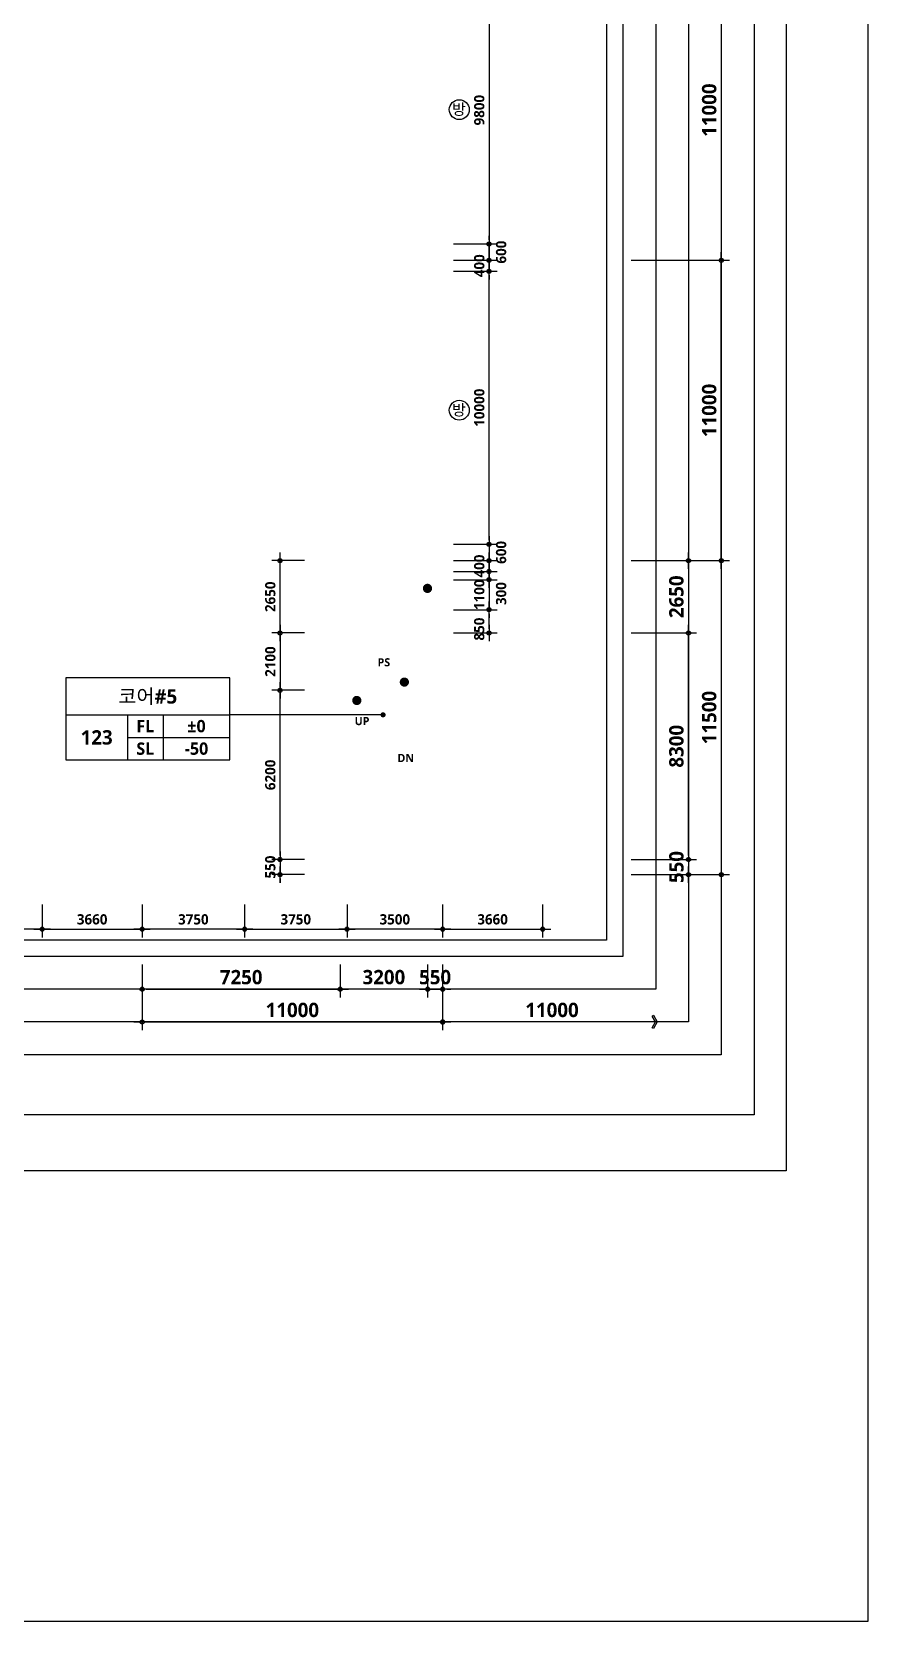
# Model space of a CAD drawing. Header units: millimetres. Extents: x -63924 to 190228206, y 0 to 456875599.
# Drawn here: x 58481 to 89100, y 252000 to 310220 of the extents above; entities that cross this region are included whole.
import ezdxf
from ezdxf.enums import TextEntityAlignment as Align

# ---------------------------------------------------------------- set-up
doc = ezdxf.new("R2010")
doc.units = ezdxf.units.MM
doc.header["$LTSCALE"] = 150
doc.header["$MEASUREMENT"] = 0
doc.header["$PDSIZE"] = -10
doc.layers.get('0').update_dxf_attribs({"linetype": 'CONTINUOUS'})
doc.layers.get('Defpoints').update_dxf_attribs({"color": 153, "linetype": 'CONTINUOUS'})
for name, color, linetype in [('A-ANNO-DIM', 4, 'CONTINUOUS'), ('A-ANNO-GRA1', 7, 'CONTINUOUS'), ('A-ANNO-SYMB', 7, 'CONTINUOUS'), ('A-ANNO-TEXT1', 7, 'CONTINUOUS'), ('A-ANNO-TEXT2', 3, 'CONTINUOUS'), ('A-ANNO-TITL', 7, 'CONTINUOUS'), ('A-FLOR-MARK-ARCH', 1, 'CONTINUOUS'), ('A-ST-AXIS-DIM', 7, 'CONTINUOUS')]:
    doc.layers.add(name, color=color, linetype=linetype)
for name, color, linetype, plot in [('Defpoint', 161, 'CONTINUOUS', False), ('G(그리드1)', 185, 'CONTINUOUS', False), ('G(그리드2)', 235, 'CONTINUOUS', False)]:
    doc.layers.add(name, color=color, linetype=linetype, plot=plot)
doc.styles.add('2020음성 1차', font='')
doc.styles.add('SH_나눔', font='')
doc.styles.add('SH_대대리576', font='')
doc.styles.add('SH_진천_나눔', font='')
doc.styles.get('2020음성 1차').set_extended_font_data('NanumGothic', bold=True)
doc.styles.get('SH_나눔').set_extended_font_data('NanumGothic', bold=True)
doc.styles.get('SH_대대리576').set_extended_font_data('NanumGothic', bold=True)
doc.styles.get('SH_진천_나눔').set_extended_font_data('NanumGothic', bold=True)
doc.dimstyles.new('SHP 300', dxfattribs={"dimscale": 150, "dimtxt": 3.5, "dimasz": 1, "dimexe": 2, "dimexo": 2, "dimgap": 1, "dimtad": 1, "dimdec": 0, "dimzin": 0, "dimdsep": 46, "dimtxsty": 'SH_대대리576', "dimblk": 'DIMDOT', "dimcen": 0.09, "dimclrt": 3, "dimadec": 0, "dimazin": 1, "dimtfac": 1, "dimtdec": 0, "dimtix": 1, "dimtmove": 2, "dimatfit": 0, "dimldrblk": 'DIMDOT', "dimfxl": 1, "dimtolj": 1, "dimtzin": 0, "dimarcsym": 0})
doc.dimstyles.new('SHP300내부', dxfattribs={"dimscale": 150, "dimtxt": 2.5, "dimasz": 1, "dimexe": 2, "dimexo": 2, "dimgap": 1, "dimtad": 1, "dimdec": 0, "dimzin": 0, "dimdsep": 46, "dimtxsty": 'SH_대대리576', "dimblk": 'DIMDOT', "dimcen": 0.09, "dimclrd": 256, "dimclre": 256, "dimclrt": 3, "dimadec": 0, "dimazin": 1, "dimtfac": 1, "dimtdec": 0, "dimtix": 1, "dimtmove": 2, "dimatfit": 0, "dimldrblk": 'DIMDOT', "dimfxl": 1, "dimtolj": 1, "dimtzin": 0, "dimlwd": -1, "dimlwe": -1, "dimarcsym": 0})

# ---------------------------------------------------------------- blocks, each defined once
blk = doc.blocks.new('DIMDOT')
at = {"color": 0}
blk.add_line((-2, 0), (2, 0), dxfattribs=at)
for radius in [0.5, 0.25]:
    blk.add_circle((0, 0), radius, dxfattribs=at)
blk = doc.blocks.new('*D782')
at = {"layer": 'A-ST-AXIS-DIM', "color": 0, "lineweight": -2, "transparency": 16777216}
for p, q in [((51520, 276050), (51520, 273650)), ((62520, 276050), (62520, 273650)), ((62370, 273950), (51670, 273950))]:
    blk.add_line(p, q, dxfattribs=at)
at = {"layer": 'Defpoints', "color": 0, "transparency": 16777216}
for p in [(51520, 276350), (62520, 276350), (51520, 273950)]:
    blk.add_point(p, dxfattribs=at)
at = {"layer": 'A-ST-AXIS-DIM', "color": 0, "linetype": 'ByBlock', "lineweight": -2, "transparency": 16777216, "xscale": 150, "yscale": 150, "zscale": 150, "rotation": 180}
blk.add_blockref('DIMDOT', (51520, 273950), dxfattribs=at)
at = {"layer": 'A-ST-AXIS-DIM', "color": 0, "linetype": 'ByBlock', "lineweight": -2, "transparency": 16777216, "xscale": 150, "yscale": 150, "zscale": 150}
blk.add_blockref('DIMDOT', (62520, 273950), dxfattribs=at)
at = {"layer": 'A-ST-AXIS-DIM', "color": 3, "transparency": 16777216, "insert": (57020, 274388), "char_height": 525, "attachment_point": 5, "style": 'SH_대대리576'}
blk.add_mtext('\\A1;11000', dxfattribs=at)
blk = doc.blocks.new('*D783')
at = {"layer": 'A-ST-AXIS-DIM', "color": 0, "lineweight": -2, "transparency": 16777216}
for p, q in [((62520, 276050), (62520, 273650)), ((73520, 276050), (73520, 273650)), ((62670, 273950), (73370, 273950))]:
    blk.add_line(p, q, dxfattribs=at)
at = {"layer": 'Defpoints', "color": 0, "transparency": 16777216}
for p in [(62520, 276350), (73520, 276350), (73520, 273950)]:
    blk.add_point(p, dxfattribs=at)
at = {"layer": 'A-ST-AXIS-DIM', "color": 0, "linetype": 'ByBlock', "lineweight": -2, "transparency": 16777216, "xscale": 150, "yscale": 150, "zscale": 150, "rotation": 180}
blk.add_blockref('DIMDOT', (62520, 273950), dxfattribs=at)
at = {"layer": 'A-ST-AXIS-DIM', "color": 0, "linetype": 'ByBlock', "lineweight": -2, "transparency": 16777216, "xscale": 150, "yscale": 150, "zscale": 150}
blk.add_blockref('DIMDOT', (73520, 273950), dxfattribs=at)
at = {"layer": 'A-ST-AXIS-DIM', "color": 3, "transparency": 16777216, "insert": (68020, 274388), "char_height": 525, "attachment_point": 5, "style": 'SH_대대리576'}
blk.add_mtext('\\A1;11000', dxfattribs=at)
blk = doc.blocks.new('*D785')
at = {"layer": 'A-ST-AXIS-DIM', "color": 0, "lineweight": -2, "transparency": 16777216}
for p, q in [((72970, 276050), (72970, 274850)), ((73520, 276050), (73520, 274850)), ((72820, 275150), (72670, 275150)), ((72970, 275150), (73520, 275150)), ((73670, 275150), (73820, 275150))]:
    blk.add_line(p, q, dxfattribs=at)
at = {"layer": 'Defpoints', "color": 0, "transparency": 16777216}
for p in [(72970, 276350), (73520, 276350), (73520, 275150)]:
    blk.add_point(p, dxfattribs=at)
at = {"layer": 'A-ST-AXIS-DIM', "color": 0, "linetype": 'ByBlock', "lineweight": -2, "transparency": 16777216, "xscale": 150, "yscale": 150, "zscale": 150}
blk.add_blockref('DIMDOT', (72970, 275150), dxfattribs=at)
at = {"layer": 'A-ST-AXIS-DIM', "color": 0, "linetype": 'ByBlock', "lineweight": -2, "transparency": 16777216, "xscale": 150, "yscale": 150, "zscale": 150, "rotation": 180}
blk.add_blockref('DIMDOT', (73520, 275150), dxfattribs=at)
at = {"layer": 'A-ST-AXIS-DIM', "color": 3, "transparency": 16777216, "insert": (73245, 275589), "char_height": 525, "attachment_point": 5, "style": 'SH_대대리576'}
blk.add_mtext('\\A1;550', dxfattribs=at)
blk = doc.blocks.new('*D786')
at = {"layer": 'A-ST-AXIS-DIM', "color": 0, "lineweight": -2, "transparency": 16777216}
for p, q in [((69770, 276050), (69770, 274850)), ((72970, 276050), (72970, 274850)), ((72820, 275150), (69920, 275150))]:
    blk.add_line(p, q, dxfattribs=at)
at = {"layer": 'Defpoints', "color": 0, "transparency": 16777216}
for p in [(69770, 276350), (72970, 276350), (69770, 275150)]:
    blk.add_point(p, dxfattribs=at)
at = {"layer": 'A-ST-AXIS-DIM', "color": 0, "linetype": 'ByBlock', "lineweight": -2, "transparency": 16777216, "xscale": 150, "yscale": 150, "zscale": 150, "rotation": 180}
blk.add_blockref('DIMDOT', (69770, 275150), dxfattribs=at)
at = {"layer": 'A-ST-AXIS-DIM', "color": 0, "linetype": 'ByBlock', "lineweight": -2, "transparency": 16777216, "xscale": 150, "yscale": 150, "zscale": 150}
blk.add_blockref('DIMDOT', (72970, 275150), dxfattribs=at)
at = {"layer": 'A-ST-AXIS-DIM', "color": 3, "transparency": 16777216, "insert": (71370, 275590), "char_height": 525, "attachment_point": 5, "style": 'SH_대대리576'}
blk.add_mtext('\\A1;3200', dxfattribs=at)
blk = doc.blocks.new('*D787')
at = {"layer": 'A-ST-AXIS-DIM', "color": 0, "lineweight": -2, "transparency": 16777216}
for p, q in [((62520, 276050), (62520, 274850)), ((69770, 276050), (69770, 274850)), ((62670, 275150), (69620, 275150))]:
    blk.add_line(p, q, dxfattribs=at)
at = {"layer": 'Defpoints', "color": 0, "transparency": 16777216}
for p in [(62520, 276350), (69770, 276350), (69770, 275150)]:
    blk.add_point(p, dxfattribs=at)
at = {"layer": 'A-ST-AXIS-DIM', "color": 0, "linetype": 'ByBlock', "lineweight": -2, "transparency": 16777216, "xscale": 150, "yscale": 150, "zscale": 150, "rotation": 180}
blk.add_blockref('DIMDOT', (62520, 275150), dxfattribs=at)
at = {"layer": 'A-ST-AXIS-DIM', "color": 0, "linetype": 'ByBlock', "lineweight": -2, "transparency": 16777216, "xscale": 150, "yscale": 150, "zscale": 150}
blk.add_blockref('DIMDOT', (69770, 275150), dxfattribs=at)
at = {"layer": 'A-ST-AXIS-DIM', "color": 3, "transparency": 16777216, "insert": (66145, 275589), "char_height": 525, "attachment_point": 5, "style": 'SH_대대리576'}
blk.add_mtext('\\A1;7250', dxfattribs=at)
blk = doc.blocks.new('*D797')
at = {"layer": 'A-ANNO-DIM', "transparency": 16777216}
for p, q in [((55180, 278250), (55180, 277050)), ((58860, 278250), (58860, 277050)), ((58710, 277350), (55330, 277350))]:
    blk.add_line(p, q, dxfattribs=at)
at = {"layer": 'Defpoints', "color": 0, "transparency": 16777216}
for p in [(55180, 278550), (58860, 278550), (55180, 277350)]:
    blk.add_point(p, dxfattribs=at)
at = {"layer": 'A-ANNO-DIM', "linetype": 'ByBlock', "transparency": 16777216, "xscale": 150, "yscale": 150, "zscale": 150, "rotation": 180}
blk.add_blockref('DIMDOT', (55180, 277350), dxfattribs=at)
at = {"layer": 'A-ANNO-DIM', "linetype": 'ByBlock', "transparency": 16777216, "xscale": 150, "yscale": 150, "zscale": 150}
blk.add_blockref('DIMDOT', (58860, 277350), dxfattribs=at)
at = {"layer": 'A-ANNO-DIM', "color": 3, "transparency": 16777216, "insert": (57020, 277707), "char_height": 375, "attachment_point": 5, "style": 'SH_대대리576'}
blk.add_mtext('\\A1;3680', dxfattribs=at)
blk = doc.blocks.new('*D798')
at = {"layer": 'A-ANNO-DIM', "transparency": 16777216}
for p, q in [((58860, 278250), (58860, 277050)), ((62520, 278250), (62520, 277050)), ((59010, 277350), (62370, 277350))]:
    blk.add_line(p, q, dxfattribs=at)
at = {"layer": 'Defpoints', "color": 0, "transparency": 16777216}
for p in [(58860, 278550), (62520, 278550), (62520, 277350)]:
    blk.add_point(p, dxfattribs=at)
at = {"layer": 'A-ANNO-DIM', "linetype": 'ByBlock', "transparency": 16777216, "xscale": 150, "yscale": 150, "zscale": 150, "rotation": 180}
blk.add_blockref('DIMDOT', (58860, 277350), dxfattribs=at)
at = {"layer": 'A-ANNO-DIM', "linetype": 'ByBlock', "transparency": 16777216, "xscale": 150, "yscale": 150, "zscale": 150}
blk.add_blockref('DIMDOT', (62520, 277350), dxfattribs=at)
at = {"layer": 'A-ANNO-DIM', "color": 3, "transparency": 16777216, "insert": (60690, 277707), "char_height": 375, "attachment_point": 5, "style": 'SH_대대리576'}
blk.add_mtext('\\A1;3660', dxfattribs=at)
blk = doc.blocks.new('*D799')
at = {"layer": 'A-ANNO-DIM', "transparency": 16777216}
for p, q in [((70020, 278250), (70020, 277050)), ((73520, 278250), (73520, 277050)), ((73370, 277350), (70170, 277350))]:
    blk.add_line(p, q, dxfattribs=at)
at = {"layer": 'Defpoints', "color": 0, "transparency": 16777216}
for p in [(70020, 278550), (73520, 278550), (70020, 277350)]:
    blk.add_point(p, dxfattribs=at)
at = {"layer": 'A-ANNO-DIM', "linetype": 'ByBlock', "transparency": 16777216, "xscale": 150, "yscale": 150, "zscale": 150, "rotation": 180}
blk.add_blockref('DIMDOT', (70020, 277350), dxfattribs=at)
at = {"layer": 'A-ANNO-DIM', "linetype": 'ByBlock', "transparency": 16777216, "xscale": 150, "yscale": 150, "zscale": 150}
blk.add_blockref('DIMDOT', (73520, 277350), dxfattribs=at)
at = {"layer": 'A-ANNO-DIM', "color": 3, "transparency": 16777216, "insert": (71770, 277707), "char_height": 375, "attachment_point": 5, "style": 'SH_대대리576'}
blk.add_mtext('\\A1;3500', dxfattribs=at)
blk = doc.blocks.new('*D800')
at = {"layer": 'A-ANNO-DIM', "transparency": 16777216}
for p, q in [((66270, 278250), (66270, 277050)), ((70020, 278250), (70020, 277050)), ((66420, 277350), (69870, 277350))]:
    blk.add_line(p, q, dxfattribs=at)
at = {"layer": 'Defpoints', "color": 0, "transparency": 16777216}
for p in [(66270, 278550), (70020, 278550), (70020, 277350)]:
    blk.add_point(p, dxfattribs=at)
at = {"layer": 'A-ANNO-DIM', "linetype": 'ByBlock', "transparency": 16777216, "xscale": 150, "yscale": 150, "zscale": 150, "rotation": 180}
blk.add_blockref('DIMDOT', (66270, 277350), dxfattribs=at)
at = {"layer": 'A-ANNO-DIM', "linetype": 'ByBlock', "transparency": 16777216, "xscale": 150, "yscale": 150, "zscale": 150}
blk.add_blockref('DIMDOT', (70020, 277350), dxfattribs=at)
at = {"layer": 'A-ANNO-DIM', "color": 3, "transparency": 16777216, "insert": (68145, 277707), "char_height": 375, "attachment_point": 5, "style": 'SH_대대리576'}
blk.add_mtext('\\A1;3750', dxfattribs=at)
blk = doc.blocks.new('*D801')
at = {"layer": 'A-ANNO-DIM', "transparency": 16777216}
for p, q in [((62520, 278250), (62520, 277050)), ((66270, 278250), (66270, 277050)), ((66120, 277350), (62670, 277350))]:
    blk.add_line(p, q, dxfattribs=at)
at = {"layer": 'Defpoints', "color": 0, "transparency": 16777216}
for p in [(62520, 278550), (66270, 278550), (62520, 277350)]:
    blk.add_point(p, dxfattribs=at)
at = {"layer": 'A-ANNO-DIM', "linetype": 'ByBlock', "transparency": 16777216, "xscale": 150, "yscale": 150, "zscale": 150, "rotation": 180}
blk.add_blockref('DIMDOT', (62520, 277350), dxfattribs=at)
at = {"layer": 'A-ANNO-DIM', "linetype": 'ByBlock', "transparency": 16777216, "xscale": 150, "yscale": 150, "zscale": 150}
blk.add_blockref('DIMDOT', (66270, 277350), dxfattribs=at)
at = {"layer": 'A-ANNO-DIM', "color": 3, "transparency": 16777216, "insert": (64395, 277707), "char_height": 375, "attachment_point": 5, "style": 'SH_대대리576'}
blk.add_mtext('\\A1;3750', dxfattribs=at)
blk = doc.blocks.new('*D802')
at = {"layer": 'A-ANNO-DIM', "transparency": 16777216}
for p, q in [((73520, 278250), (73520, 277050)), ((77180, 278250), (77180, 277050)), ((73670, 277350), (77030, 277350))]:
    blk.add_line(p, q, dxfattribs=at)
at = {"layer": 'Defpoints', "color": 0, "transparency": 16777216}
for p in [(73520, 278550), (77180, 278550), (77180, 277350)]:
    blk.add_point(p, dxfattribs=at)
at = {"layer": 'A-ANNO-DIM', "linetype": 'ByBlock', "transparency": 16777216, "xscale": 150, "yscale": 150, "zscale": 150, "rotation": 180}
blk.add_blockref('DIMDOT', (73520, 277350), dxfattribs=at)
at = {"layer": 'A-ANNO-DIM', "linetype": 'ByBlock', "transparency": 16777216, "xscale": 150, "yscale": 150, "zscale": 150}
blk.add_blockref('DIMDOT', (77180, 277350), dxfattribs=at)
at = {"layer": 'A-ANNO-DIM', "color": 3, "transparency": 16777216, "insert": (75350, 277707), "char_height": 375, "attachment_point": 5, "style": 'SH_대대리576'}
blk.add_mtext('\\A1;3660', dxfattribs=at)
blk = doc.blocks.new('*D845')
at = {"layer": 'A-ANNO-DIM', "transparency": 16777216}
for p, q in [((68470, 288200), (67270, 288200)), ((67570, 288050), (67570, 286250)), ((68470, 286100), (67270, 286100))]:
    blk.add_line(p, q, dxfattribs=at)
at = {"layer": 'Defpoints', "color": 0, "transparency": 16777216}
for p in [(68770, 288200), (67570, 286100), (68770, 286100)]:
    blk.add_point(p, dxfattribs=at)
at = {"layer": 'A-ANNO-DIM', "linetype": 'ByBlock', "transparency": 16777216, "xscale": 150, "yscale": 150, "zscale": 150}
for p, rotation in [((67570, 288200), 90), ((67570, 286100), 270)]:
    blk.add_blockref('DIMDOT', p, dxfattribs=dict(at, rotation=rotation))
at = {"layer": 'A-ANNO-DIM', "color": 3, "transparency": 16777216, "insert": (67214, 287150), "char_height": 375, "attachment_point": 5, "rotation": 90, "style": 'SH_대대리576'}
blk.add_mtext('\\A1;2100', dxfattribs=at)
blk = doc.blocks.new('*D846')
at = {"layer": 'A-ANNO-DIM', "transparency": 16777216}
for p, q in [((68470, 290850), (67270, 290850)), ((67570, 288350), (67570, 290700)), ((68470, 288200), (67270, 288200))]:
    blk.add_line(p, q, dxfattribs=at)
at = {"layer": 'Defpoints', "color": 0, "transparency": 16777216}
for p in [(67570, 290850), (68770, 290850), (68770, 288200)]:
    blk.add_point(p, dxfattribs=at)
at = {"layer": 'A-ANNO-DIM', "linetype": 'ByBlock', "transparency": 16777216, "xscale": 150, "yscale": 150, "zscale": 150}
for p, rotation in [((67570, 290850), 90), ((67570, 288200), 270)]:
    blk.add_blockref('DIMDOT', p, dxfattribs=dict(at, rotation=rotation))
at = {"layer": 'A-ANNO-DIM', "color": 3, "transparency": 16777216, "insert": (67213, 289525), "char_height": 375, "attachment_point": 5, "rotation": 90, "style": 'SH_대대리576'}
blk.add_mtext('\\A1;2650', dxfattribs=at)
blk = doc.blocks.new('*D847')
at = {"layer": 'A-ANNO-DIM', "transparency": 16777216}
for p, q in [((68470, 286100), (67270, 286100)), ((67570, 280050), (67570, 285950)), ((68470, 279900), (67270, 279900))]:
    blk.add_line(p, q, dxfattribs=at)
at = {"layer": 'Defpoints', "color": 0, "transparency": 16777216}
for p in [(67570, 286100), (68770, 286100), (68770, 279900)]:
    blk.add_point(p, dxfattribs=at)
at = {"layer": 'A-ANNO-DIM', "linetype": 'ByBlock', "transparency": 16777216, "xscale": 150, "yscale": 150, "zscale": 150}
for p, rotation in [((67570, 286100), 90), ((67570, 279900), 270)]:
    blk.add_blockref('DIMDOT', p, dxfattribs=dict(at, rotation=rotation))
at = {"layer": 'A-ANNO-DIM', "color": 3, "transparency": 16777216, "insert": (67213, 283000), "char_height": 375, "attachment_point": 5, "rotation": 90, "style": 'SH_대대리576'}
blk.add_mtext('\\A1;6200', dxfattribs=at)
blk = doc.blocks.new('*D874')
at = {"layer": 'A-ANNO-DIM', "transparency": 16777216}
for p, q in [((67570, 280050), (67570, 280200)), ((68470, 279900), (67270, 279900)), ((67570, 279900), (67570, 279350)), ((68470, 279350), (67270, 279350)), ((67570, 279200), (67570, 279050))]:
    blk.add_line(p, q, dxfattribs=at)
at = {"layer": 'Defpoints', "color": 0, "transparency": 16777216}
for p in [(68770, 279900), (67570, 279350), (68770, 279350)]:
    blk.add_point(p, dxfattribs=at)
at = {"layer": 'A-ANNO-DIM', "linetype": 'ByBlock', "transparency": 16777216, "xscale": 150, "yscale": 150, "zscale": 150}
for p, rotation in [((67570, 279900), 270), ((67570, 279350), 90)]:
    blk.add_blockref('DIMDOT', p, dxfattribs=dict(at, rotation=rotation))
at = {"layer": 'A-ANNO-DIM', "color": 3, "transparency": 16777216, "insert": (67214, 279625), "char_height": 375, "attachment_point": 5, "rotation": 90, "style": 'SH_대대리576'}
blk.add_mtext('\\A1;550', dxfattribs=at)
blk = doc.blocks.new('*D914')
at = {"layer": 'A-ST-AXIS-DIM', "color": 0, "lineweight": -2, "transparency": 16777216}
for p, q in [((80420, 290850), (84020, 290850)), ((83720, 290700), (83720, 279500)), ((80420, 279350), (84020, 279350))]:
    blk.add_line(p, q, dxfattribs=at)
at = {"layer": 'Defpoints', "color": 0, "transparency": 16777216}
for p in [(80120, 290850), (80120, 279350), (83720, 279350)]:
    blk.add_point(p, dxfattribs=at)
at = {"layer": 'A-ST-AXIS-DIM', "color": 0, "linetype": 'ByBlock', "lineweight": -2, "transparency": 16777216, "xscale": 150, "yscale": 150, "zscale": 150}
for p, rotation in [((83720, 290850), 90), ((83720, 279350), 270)]:
    blk.add_blockref('DIMDOT', p, dxfattribs=dict(at, rotation=rotation))
at = {"layer": 'A-ST-AXIS-DIM', "color": 3, "transparency": 16777216, "insert": (83281, 285100), "char_height": 525, "attachment_point": 5, "rotation": 90, "style": 'SH_대대리576'}
blk.add_mtext('\\A1;11500', dxfattribs=at)
blk = doc.blocks.new('*D915')
at = {"layer": 'A-ST-AXIS-DIM', "color": 0, "lineweight": -2, "transparency": 16777216}
for p, q in [((80420, 301850), (84020, 301850)), ((83720, 291000), (83720, 301700)), ((80420, 290850), (84020, 290850))]:
    blk.add_line(p, q, dxfattribs=at)
at = {"layer": 'Defpoints', "color": 0, "transparency": 16777216}
for p in [(80120, 301850), (83720, 301850), (80120, 290850)]:
    blk.add_point(p, dxfattribs=at)
at = {"layer": 'A-ST-AXIS-DIM', "color": 0, "linetype": 'ByBlock', "lineweight": -2, "transparency": 16777216, "xscale": 150, "yscale": 150, "zscale": 150}
for p, rotation in [((83720, 301850), 90), ((83720, 290850), 270)]:
    blk.add_blockref('DIMDOT', p, dxfattribs=dict(at, rotation=rotation))
at = {"layer": 'A-ST-AXIS-DIM', "color": 3, "transparency": 16777216, "insert": (83282, 296350), "char_height": 525, "attachment_point": 5, "rotation": 90, "style": 'SH_대대리576'}
blk.add_mtext('\\A1;11000', dxfattribs=at)
blk = doc.blocks.new('*D916')
at = {"layer": 'A-ST-AXIS-DIM', "color": 0, "lineweight": -2, "transparency": 16777216}
for p, q in [((80420, 312850), (84020, 312850)), ((83720, 312700), (83720, 302000)), ((80420, 301850), (84020, 301850))]:
    blk.add_line(p, q, dxfattribs=at)
at = {"layer": 'Defpoints', "color": 0, "transparency": 16777216}
for p in [(80120, 312850), (80120, 301850), (83720, 301850)]:
    blk.add_point(p, dxfattribs=at)
at = {"layer": 'A-ST-AXIS-DIM', "color": 0, "linetype": 'ByBlock', "lineweight": -2, "transparency": 16777216, "xscale": 150, "yscale": 150, "zscale": 150}
for p, rotation in [((83720, 312850), 90), ((83720, 301850), 270)]:
    blk.add_blockref('DIMDOT', p, dxfattribs=dict(at, rotation=rotation))
at = {"layer": 'A-ST-AXIS-DIM', "color": 3, "transparency": 16777216, "insert": (83282, 307350), "char_height": 525, "attachment_point": 5, "rotation": 90, "style": 'SH_대대리576'}
blk.add_mtext('\\A1;11000', dxfattribs=at)
blk = doc.blocks.new('*D921')
at = {"layer": 'A-ST-AXIS-DIM', "color": 0, "lineweight": -2, "transparency": 16777216}
for p, q in [((82520, 280050), (82520, 280200)), ((80420, 279900), (82820, 279900)), ((82520, 279900), (82520, 279350)), ((80420, 279350), (82820, 279350)), ((82520, 279200), (82520, 279050))]:
    blk.add_line(p, q, dxfattribs=at)
at = {"layer": 'Defpoints', "color": 0, "transparency": 16777216}
for p in [(80120, 279900), (80120, 279350), (82520, 279350)]:
    blk.add_point(p, dxfattribs=at)
at = {"layer": 'A-ST-AXIS-DIM', "color": 0, "linetype": 'ByBlock', "lineweight": -2, "transparency": 16777216, "xscale": 150, "yscale": 150, "zscale": 150}
for p, rotation in [((82520, 279900), 270), ((82520, 279350), 90)]:
    blk.add_blockref('DIMDOT', p, dxfattribs=dict(at, rotation=rotation))
at = {"layer": 'A-ST-AXIS-DIM', "color": 3, "transparency": 16777216, "insert": (82081, 279625), "char_height": 525, "attachment_point": 5, "rotation": 90, "style": 'SH_대대리576'}
blk.add_mtext('\\A1;550', dxfattribs=at)
blk = doc.blocks.new('*D922')
at = {"layer": 'A-ST-AXIS-DIM', "color": 0, "lineweight": -2, "transparency": 16777216}
for p, q in [((80420, 288200), (82820, 288200)), ((82520, 280050), (82520, 288050)), ((80420, 279900), (82820, 279900))]:
    blk.add_line(p, q, dxfattribs=at)
at = {"layer": 'Defpoints', "color": 0, "transparency": 16777216}
for p in [(80120, 288200), (82520, 288200), (80120, 279900)]:
    blk.add_point(p, dxfattribs=at)
at = {"layer": 'A-ST-AXIS-DIM', "color": 0, "linetype": 'ByBlock', "lineweight": -2, "transparency": 16777216, "xscale": 150, "yscale": 150, "zscale": 150}
for p, rotation in [((82520, 288200), 90), ((82520, 279900), 270)]:
    blk.add_blockref('DIMDOT', p, dxfattribs=dict(at, rotation=rotation))
at = {"layer": 'A-ST-AXIS-DIM', "color": 3, "transparency": 16777216, "insert": (82080, 284050), "char_height": 525, "attachment_point": 5, "rotation": 90, "style": 'SH_대대리576'}
blk.add_mtext('\\A1;8300', dxfattribs=at)
blk = doc.blocks.new('*D923')
at = {"layer": 'A-ST-AXIS-DIM', "color": 0, "lineweight": -2, "transparency": 16777216}
for p, q in [((80420, 290850), (82820, 290850)), ((82520, 290700), (82520, 288350)), ((80420, 288200), (82820, 288200))]:
    blk.add_line(p, q, dxfattribs=at)
at = {"layer": 'Defpoints', "color": 0, "transparency": 16777216}
for p in [(80120, 290850), (80120, 288200), (82520, 288200)]:
    blk.add_point(p, dxfattribs=at)
at = {"layer": 'A-ST-AXIS-DIM', "color": 0, "linetype": 'ByBlock', "lineweight": -2, "transparency": 16777216, "xscale": 150, "yscale": 150, "zscale": 150}
for p, rotation in [((82520, 290850), 90), ((82520, 288200), 270)]:
    blk.add_blockref('DIMDOT', p, dxfattribs=dict(at, rotation=rotation))
at = {"layer": 'A-ST-AXIS-DIM', "color": 3, "transparency": 16777216, "insert": (82080, 289525), "char_height": 525, "attachment_point": 5, "rotation": 90, "style": 'SH_대대리576'}
blk.add_mtext('\\A1;2650', dxfattribs=at)
blk = doc.blocks.new('G$C9D92D8A7')
at = {"layer": 'A-ANNO-GRA1'}
for p, q in [((0, 11), (40, 11)), ((15, 11), (15, 0)), ((23.75, 11), (23.75, 0)), ((15, 5.5), (40, 5.5))]:
    blk.add_line(p, q, dxfattribs=at)
blk.add_lwpolyline([(0, 20), (0, 0), (40, 0), (40, 20)], close=True, dxfattribs=at)
at = {"style": '2020음성 1차'}
for tag, height, p in [('실명', 3.5, (20, 15.5)), ('마감레벨', 3, (31.875, 8.25)), ('실번호', 3.5, (7.5, 5.5)), ('구조레벨', 3, (31.875, 2.75))]:
    blk.add_attdef(tag, text='', height=height, dxfattribs=at).set_placement(p, align=Align.MIDDLE_CENTER)
at = {"layer": 'A-ANNO-TEXT1', "style": 'SH_나눔'}
for s, p in [('FL', (19.375, 8.25)), ('SL', (19.375, 2.75))]:
    blk.add_text(s, height=3, dxfattribs=at).set_placement(p, align=Align.MIDDLE)
blk = doc.blocks.new('방화스크린 TEXT100')
at = {"layer": 'A-ANNO-SYMB'}
blk.add_circle((0, 0), 243, dxfattribs=at)
at = {"layer": 'A-ANNO-TITL', "style": '2020음성 1차'}
blk.add_text('방', height=267, dxfattribs=at).set_placement((-7, 7), align=Align.MIDDLE_CENTER)
blk = doc.blocks.new('*D1867')
at = {"layer": 'A-ANNO-DIM', "transparency": 16777216}
for p, q in [((73920, 312250), (75520, 312250)), ((75220, 312100), (75220, 302600)), ((73920, 302450), (75520, 302450))]:
    blk.add_line(p, q, dxfattribs=at)
at = {"layer": 'Defpoints', "color": 0, "transparency": 16777216}
for p in [(73620, 312250), (73620, 302450), (75220, 302450)]:
    blk.add_point(p, dxfattribs=at)
at = {"layer": 'A-ANNO-DIM', "linetype": 'ByBlock', "transparency": 16777216, "xscale": 150, "yscale": 150, "zscale": 150}
for p, rotation in [((75220, 312250), 90), ((75220, 302450), 270)]:
    blk.add_blockref('DIMDOT', p, dxfattribs=dict(at, rotation=rotation))
at = {"layer": 'A-ANNO-DIM', "color": 3, "transparency": 16777216, "insert": (74863, 307350), "char_height": 375, "attachment_point": 5, "rotation": 90, "style": 'SH_대대리576'}
blk.add_mtext('\\A1;9800', dxfattribs=at)
blk = doc.blocks.new('*D1868')
at = {"layer": 'A-ANNO-DIM', "transparency": 16777216}
for p, q in [((75220, 302600), (75220, 302750)), ((73920, 302450), (75520, 302450)), ((75220, 301850), (75220, 302450)), ((73920, 301850), (75520, 301850)), ((75220, 301700), (75220, 301550))]:
    blk.add_line(p, q, dxfattribs=at)
at = {"layer": 'Defpoints', "color": 0, "transparency": 16777216}
for p in [(73620, 302450), (75220, 302450), (73620, 301850)]:
    blk.add_point(p, dxfattribs=at)
at = {"layer": 'A-ANNO-DIM', "linetype": 'ByBlock', "transparency": 16777216, "xscale": 150, "yscale": 150, "zscale": 150}
for p, rotation in [((75220, 302450), 270), ((75220, 301850), 90)]:
    blk.add_blockref('DIMDOT', p, dxfattribs=dict(at, rotation=rotation))
at = {"layer": 'A-ANNO-DIM', "color": 3, "transparency": 16777216, "insert": (75663, 302150), "char_height": 375, "attachment_point": 5, "rotation": 90, "style": 'SH_대대리576'}
blk.add_mtext('\\A1;600', dxfattribs=at)
blk = doc.blocks.new('*D1869')
at = {"layer": 'A-ANNO-DIM', "transparency": 16777216}
for p, q in [((73920, 301850), (75520, 301850)), ((75220, 302000), (75220, 302150)), ((75220, 301850), (75220, 301450)), ((73920, 301450), (75520, 301450)), ((75220, 301300), (75220, 301150))]:
    blk.add_line(p, q, dxfattribs=at)
at = {"layer": 'Defpoints', "color": 0, "transparency": 16777216}
for p in [(73620, 301850), (73620, 301450), (75220, 301450)]:
    blk.add_point(p, dxfattribs=at)
at = {"layer": 'A-ANNO-DIM', "linetype": 'ByBlock', "transparency": 16777216, "xscale": 150, "yscale": 150, "zscale": 150}
for p, rotation in [((75220, 301850), 270), ((75220, 301450), 90)]:
    blk.add_blockref('DIMDOT', p, dxfattribs=dict(at, rotation=rotation))
at = {"layer": 'A-ANNO-DIM', "color": 3, "transparency": 16777216, "insert": (74864, 301650), "char_height": 375, "attachment_point": 5, "rotation": 90, "style": 'SH_대대리576'}
blk.add_mtext('\\A1;400', dxfattribs=at)
blk = doc.blocks.new('*D1870')
at = {"layer": 'A-ANNO-DIM', "transparency": 16777216}
for p, q in [((73920, 301450), (75520, 301450)), ((75220, 291600), (75220, 301300)), ((73920, 291450), (75520, 291450))]:
    blk.add_line(p, q, dxfattribs=at)
at = {"layer": 'Defpoints', "color": 0, "transparency": 16777216}
for p in [(73620, 301450), (75220, 301450), (73620, 291450)]:
    blk.add_point(p, dxfattribs=at)
at = {"layer": 'A-ANNO-DIM', "linetype": 'ByBlock', "transparency": 16777216, "xscale": 150, "yscale": 150, "zscale": 150}
for p, rotation in [((75220, 301450), 90), ((75220, 291450), 270)]:
    blk.add_blockref('DIMDOT', p, dxfattribs=dict(at, rotation=rotation))
at = {"layer": 'A-ANNO-DIM', "color": 3, "transparency": 16777216, "insert": (74864, 296450), "char_height": 375, "attachment_point": 5, "rotation": 90, "style": 'SH_대대리576'}
blk.add_mtext('\\A1;10000', dxfattribs=at)
blk = doc.blocks.new('*D1871')
at = {"layer": 'A-ANNO-DIM', "transparency": 16777216}
for p, q in [((75220, 291600), (75220, 291750)), ((73920, 291450), (75520, 291450)), ((75220, 291450), (75220, 290850)), ((73920, 290850), (75520, 290850)), ((75220, 290700), (75220, 290550))]:
    blk.add_line(p, q, dxfattribs=at)
at = {"layer": 'Defpoints', "color": 0, "transparency": 16777216}
for p in [(73620, 291450), (73620, 290850), (75220, 290850)]:
    blk.add_point(p, dxfattribs=at)
at = {"layer": 'A-ANNO-DIM', "linetype": 'ByBlock', "transparency": 16777216, "xscale": 150, "yscale": 150, "zscale": 150}
for p, rotation in [((75220, 291450), 270), ((75220, 290850), 90)]:
    blk.add_blockref('DIMDOT', p, dxfattribs=dict(at, rotation=rotation))
at = {"layer": 'A-ANNO-DIM', "color": 3, "transparency": 16777216, "insert": (75663, 291150), "char_height": 375, "attachment_point": 5, "rotation": 90, "style": 'SH_대대리576'}
blk.add_mtext('\\A1;600', dxfattribs=at)
blk = doc.blocks.new('*D1872')
at = {"layer": 'A-ANNO-DIM', "transparency": 16777216}
for p, q in [((75220, 291000), (75220, 291150)), ((73920, 290850), (75520, 290850)), ((75220, 290450), (75220, 290850)), ((73920, 290450), (75520, 290450)), ((75220, 290300), (75220, 290150))]:
    blk.add_line(p, q, dxfattribs=at)
at = {"layer": 'Defpoints', "color": 0, "transparency": 16777216}
for p in [(73620, 290850), (75220, 290850), (73620, 290450)]:
    blk.add_point(p, dxfattribs=at)
at = {"layer": 'A-ANNO-DIM', "linetype": 'ByBlock', "transparency": 16777216, "xscale": 150, "yscale": 150, "zscale": 150}
for p, rotation in [((75220, 290850), 270), ((75220, 290450), 90)]:
    blk.add_blockref('DIMDOT', p, dxfattribs=dict(at, rotation=rotation))
at = {"layer": 'A-ANNO-DIM', "color": 3, "transparency": 16777216, "insert": (74864, 290650), "char_height": 375, "attachment_point": 5, "rotation": 90, "style": 'SH_대대리576'}
blk.add_mtext('\\A1;400', dxfattribs=at)
blk = doc.blocks.new('*D1873')
at = {"layer": 'A-ANNO-DIM', "transparency": 16777216}
for p, q in [((75220, 290600), (75220, 290750)), ((73920, 290450), (75520, 290450)), ((73920, 290150), (75520, 290150)), ((75220, 290150), (75220, 290450)), ((75220, 290000), (75220, 289850))]:
    blk.add_line(p, q, dxfattribs=at)
at = {"layer": 'Defpoints', "color": 0, "transparency": 16777216}
for p in [(73620, 290450), (73620, 290150), (75220, 290450)]:
    blk.add_point(p, dxfattribs=at)
at = {"layer": 'A-ANNO-DIM', "linetype": 'ByBlock', "transparency": 16777216, "xscale": 150, "yscale": 150, "zscale": 150}
for p, rotation in [((75220, 290450), 270), ((75220, 290150), 90)]:
    blk.add_blockref('DIMDOT', p, dxfattribs=dict(at, rotation=rotation))
at = {"layer": 'A-ANNO-DIM', "color": 3, "transparency": 16777216, "insert": (75663, 289643), "char_height": 375, "attachment_point": 5, "rotation": 90, "style": 'SH_대대리576'}
blk.add_mtext('\\A1;300', dxfattribs=at)
blk = doc.blocks.new('*D1874')
at = {"layer": 'A-ANNO-DIM', "transparency": 16777216}
for p, q in [((73920, 290150), (75520, 290150)), ((75220, 290300), (75220, 290450)), ((75220, 290150), (75220, 289050)), ((73920, 289050), (75520, 289050)), ((75220, 288900), (75220, 288750))]:
    blk.add_line(p, q, dxfattribs=at)
at = {"layer": 'Defpoints', "color": 0, "transparency": 16777216}
for p in [(73620, 290150), (73620, 289050), (75220, 289050)]:
    blk.add_point(p, dxfattribs=at)
at = {"layer": 'A-ANNO-DIM', "linetype": 'ByBlock', "transparency": 16777216, "xscale": 150, "yscale": 150, "zscale": 150}
for p, rotation in [((75220, 290150), 270), ((75220, 289050), 90)]:
    blk.add_blockref('DIMDOT', p, dxfattribs=dict(at, rotation=rotation))
at = {"layer": 'A-ANNO-DIM', "color": 3, "transparency": 16777216, "insert": (74864, 289600), "char_height": 375, "attachment_point": 5, "rotation": 90, "style": 'SH_대대리576'}
blk.add_mtext('\\A1;1100', dxfattribs=at)
blk = doc.blocks.new('*D1875')
at = {"layer": 'A-ANNO-DIM', "transparency": 16777216}
for p, q in [((73920, 289050), (75520, 289050)), ((75220, 288350), (75220, 288900)), ((73920, 288200), (75520, 288200))]:
    blk.add_line(p, q, dxfattribs=at)
at = {"layer": 'Defpoints', "color": 0, "transparency": 16777216}
for p in [(73620, 289050), (75220, 289050), (73620, 288200)]:
    blk.add_point(p, dxfattribs=at)
at = {"layer": 'A-ANNO-DIM', "linetype": 'ByBlock', "transparency": 16777216, "xscale": 150, "yscale": 150, "zscale": 150}
for p, rotation in [((75220, 289050), 90), ((75220, 288200), 270)]:
    blk.add_blockref('DIMDOT', p, dxfattribs=dict(at, rotation=rotation))
at = {"layer": 'A-ANNO-DIM', "color": 3, "transparency": 16777216, "insert": (74863, 288342), "char_height": 375, "attachment_point": 5, "rotation": 90, "style": 'SH_대대리576'}
blk.add_mtext('\\A1;850', dxfattribs=at)

msp = doc.modelspace()

# ---------------------------------------------------------------- linework, layer by layer
at = {"const_width": 93.8}
msp.add_lwpolyline([(71386.9, 285200, 1), (71293.1, 285200, 1)], format="xyb", close=True, dxfattribs=at)
msp.add_lwpolyline([(71340, 285200), (65729.7, 285200)])
at = {"layer": 'A-FLOR-MARK-ARCH', "const_width": 168.8}
for points in [[(72881.1, 289832.7, 1), (73049.9, 289832.7, 1)], [(72035.6, 286399, 1), (72204.4, 286399, 1)], [(70294.5, 285727, 1), (70463.3, 285727, 1)]]:
    msp.add_lwpolyline(points, format="xyb", close=True, dxfattribs=at)
at = {"layer": 'A-ST-AXIS-DIM'}
msp.add_line((81380, 273950), (73670, 273950), dxfattribs=at)
at = {"layer": 'A-ST-AXIS-DIM', "linetype": 'Continuous'}
msp.add_lwpolyline([(81236.6, 273705.4), (81187.7, 273734.1), (81314.3, 273950), (81187.6, 274166), (81236.6, 274194.6), (81380, 273950)], close=True, dxfattribs=at)
at = {"layer": 'Defpoint'}
for points in [[(0, 252000), (89100, 252000), (89100, 378000), (0, 378000)], [(3000, 375000), (86100, 375000), (86100, 268500), (3000, 268500)]]:
    msp.add_lwpolyline(points, close=True, dxfattribs=at)
at = {"layer": 'G(그리드1)'}
for points in [[(6120, 371950), (84920, 371950), (84920, 270550), (6120, 270550)], [(7320, 370750), (83720, 370750), (83720, 272750), (7320, 272750)], [(8520, 369550), (82520, 369550), (82520, 273950), (8520, 273950)], [(9720, 368350), (81320, 368350), (81320, 275150), (9720, 275150)], [(10920, 367150), (80120, 367150), (80120, 276350), (10920, 276350)]]:
    msp.add_lwpolyline(points, close=True, dxfattribs=at)
at = {"layer": 'G(그리드2)'}
msp.add_lwpolyline([(11520, 366550), (79520, 366550), (79520, 276950), (11520, 276950)], close=True, dxfattribs=at)

# ---------------------------------------------------------------- block references
at = {"xscale": 1.5, "yscale": 1.5, "zscale": 1.5}
for p in [(74130, 307369.1), (74130, 296357.5)]:
    msp.add_blockref('방화스크린 TEXT100', p, dxfattribs=at)
at = {"layer": 'A-ANNO-TEXT1'}
ref = msp.add_blockref('G$C9D92D8A7', (59729.7, 283550), dxfattribs=dict(at, xscale=150, yscale=150, zscale=150))
ref.add_attrib('실명', '코어#5', dxfattribs={"layer": 'A-ANNO-TEXT2', "height": 525, "style": '2020음성 1차'}).set_placement((62729.7, 285875, 206000), align=Align.MIDDLE_CENTER)
ref.add_attrib('실번호', '123', dxfattribs={"layer": 'A-ANNO-TEXT2', "height": 525, "style": '2020음성 1차'}).set_placement((60854.7, 284375, 206000), align=Align.MIDDLE_CENTER)
ref.add_attrib('마감레벨', '%%p0', dxfattribs={"height": 450, "style": '2020음성 1차'}).set_placement((64511, 284787.5, 206000), align=Align.MIDDLE_CENTER)
ref.add_attrib('구조레벨', '-50', dxfattribs={"height": 450, "style": '2020음성 1차'}).set_placement((64511, 283962.5, 206000), align=Align.MIDDLE_CENTER)
at = {"layer": 'A-ST-AXIS-DIM', "xscale": -150, "yscale": 150, "zscale": 150}
msp.add_blockref('DIMDOT', (73520, 273950), dxfattribs=at)

# ---------------------------------------------------------------- texts
at = {"layer": 'A-ANNO-TEXT1', "style": 'SH_진천_나눔'}
for s, p in [('PS', (71370, 287125)), ('UP', (70570, 284970)), ('DN', (72170, 283620))]:
    msp.add_text(s, height=300, dxfattribs=at).set_placement(p, align=Align.MIDDLE)
at = {"layer": 'A-ST-AXIS-DIM', "color": 3, "insert": (77525, 274387.9), "char_height": 525, "attachment_point": 5, "style": 'SH_대대리576'}
msp.add_mtext('\\A1;11000', dxfattribs=at)

# ---------------------------------------------------------------- dimensions: what is measured, and where the dimension line sits
at = {"layer": 'A-ANNO-DIM'}
for base, p1, p2, angle, picture, middle in [((75220, 302450), (73620, 312250), (73620, 302450), 90, '*D1867', (74863.1, 307350)), ((75220, 301450), (73620, 301850), (73620, 301450), 90, '*D1869', (74864.4, 301650)), ((75220, 301450), (73620, 291450), (73620, 301450), 270, '*D1870', (74864.4, 296450)), ((67570, 290850), (68770, 288200), (68770, 290850), 270, '*D846', (67213.1, 289525)), ((75220, 290850), (73620, 290450), (73620, 290850), 270, '*D1872', (74864.4, 290650)), ((75220, 289050), (73620, 290150), (73620, 289050), 90, '*D1874', (74864.4, 289600)), ((67570, 286100), (68770, 288200), (68770, 286100), 90, '*D845', (67213.9, 287150)), ((67570, 286100), (68770, 279900), (68770, 286100), 270, '*D847', (67213.1, 283000)), ((67570, 279350), (68770, 279900), (68770, 279350), 90, '*D874', (67213.9, 279625))]:
    dim = msp.add_linear_dim(base=base, p1=p1, p2=p2, angle=angle, dimstyle='SHP300내부', dxfattribs=at)
    dim.commit()
    dim.dimension.update_dxf_attribs({"geometry": picture, "text_midpoint": middle})
for base, p1, p2, angle, picture, middle in [((75220, 302450), (73620, 301850), (73620, 302450), 270, '*D1868', (75663.1, 302150)), ((75220, 290850), (73620, 291450), (73620, 290850), 90, '*D1871', (75663.1, 291150)), ((75220, 290450), (73620, 290150), (73620, 290450), 270, '*D1873', (75663.1, 289642.5)), ((75220, 289050), (73620, 288200), (73620, 289050), 270, '*D1875', (74863.1, 288342.1))]:
    dim = msp.add_linear_dim(base=base, p1=p1, p2=p2, angle=angle, dimstyle='SHP300내부', dxfattribs=at)
    dim.commit()
    dim.dimension.update_dxf_attribs({"geometry": picture, "text_midpoint": middle, "dimtype": 160})
for base, p1, p2, picture, middle in [((55180, 277350), (58860, 278550), (55180, 278550), '*D797', (57020, 277706.9)), ((62520, 277350), (66270, 278550), (62520, 278550), '*D801', (64395, 277706.9)), ((70020, 277350), (73520, 278550), (70020, 278550), '*D799', (71770, 277706.9))]:
    dim = msp.add_linear_dim(base=base, p1=p1, p2=p2, angle=180, dimstyle='SHP300내부', override={"dimtxsty": 'SH_대대리576', "dimldrblk": 'DIMDOT'}, dxfattribs=at)
    dim.commit()
    dim.dimension.update_dxf_attribs({"geometry": picture, "text_midpoint": middle})
for base, p1, p2, picture, middle in [((62520, 277350), (58860, 278550), (62520, 278550), '*D798', (60690, 277706.9)), ((70020, 277350), (66270, 278550), (70020, 278550), '*D800', (68145, 277706.9)), ((77180, 277350), (73520, 278550), (77180, 278550), '*D802', (75350, 277706.9))]:
    dim = msp.add_linear_dim(base=base, p1=p1, p2=p2, dimstyle='SHP300내부', override={"dimtxsty": 'SH_대대리576', "dimldrblk": 'DIMDOT'}, dxfattribs=at)
    dim.commit()
    dim.dimension.update_dxf_attribs({"geometry": picture, "text_midpoint": middle})
at = {"layer": 'A-ST-AXIS-DIM'}
for base, p1, p2, angle, picture, middle in [((83720, 301850), (80120, 312850), (80120, 301850), 90, '*D916', (83282.1, 307350)), ((83720, 301850), (80120, 290850), (80120, 301850), 270, '*D915', (83282.1, 296350)), ((83720, 279350), (80120, 290850), (80120, 279350), 90, '*D914', (83281.4, 285100)), ((82520, 288200), (80120, 290850), (80120, 288200), 90, '*D923', (82080.3, 289525)), ((82520, 288200), (80120, 279900), (80120, 288200), 270, '*D922', (82080.3, 284050)), ((82520, 279350), (80120, 279900), (80120, 279350), 90, '*D921', (82081.4, 279625)), ((73520, 273950), (62520, 276350), (73520, 276350), 180, '*D783', (68020, 274387.9)), ((69770, 275150), (62520, 276350), (69770, 276350), 180, '*D787', (66145, 275589.3)), ((73520, 275150), (72970, 276350), (73520, 276350), 180, '*D785', (73245, 275588.6))]:
    dim = msp.add_linear_dim(base=base, p1=p1, p2=p2, angle=angle, dimstyle='SHP 300', override={"dimtxsty": 'SH_대대리576', "dimldrblk": 'DIMDOT'}, dxfattribs=at)
    dim.commit()
    dim.dimension.update_dxf_attribs({"geometry": picture, "text_midpoint": middle})
for base, p1, p2, picture, middle in [((51520, 273950), (62520, 276350), (51520, 276350), '*D782', (57020, 274387.9)), ((69770, 275150), (72970, 276350), (69770, 276350), '*D786', (71370, 275589.7))]:
    dim = msp.add_linear_dim(base=base, p1=p1, p2=p2, dimstyle='SHP 300', override={"dimtxsty": 'SH_대대리576', "dimldrblk": 'DIMDOT'}, dxfattribs=at)
    dim.commit()
    dim.dimension.update_dxf_attribs({"geometry": picture, "text_midpoint": middle})

doc.saveas('drawing.dxf')
